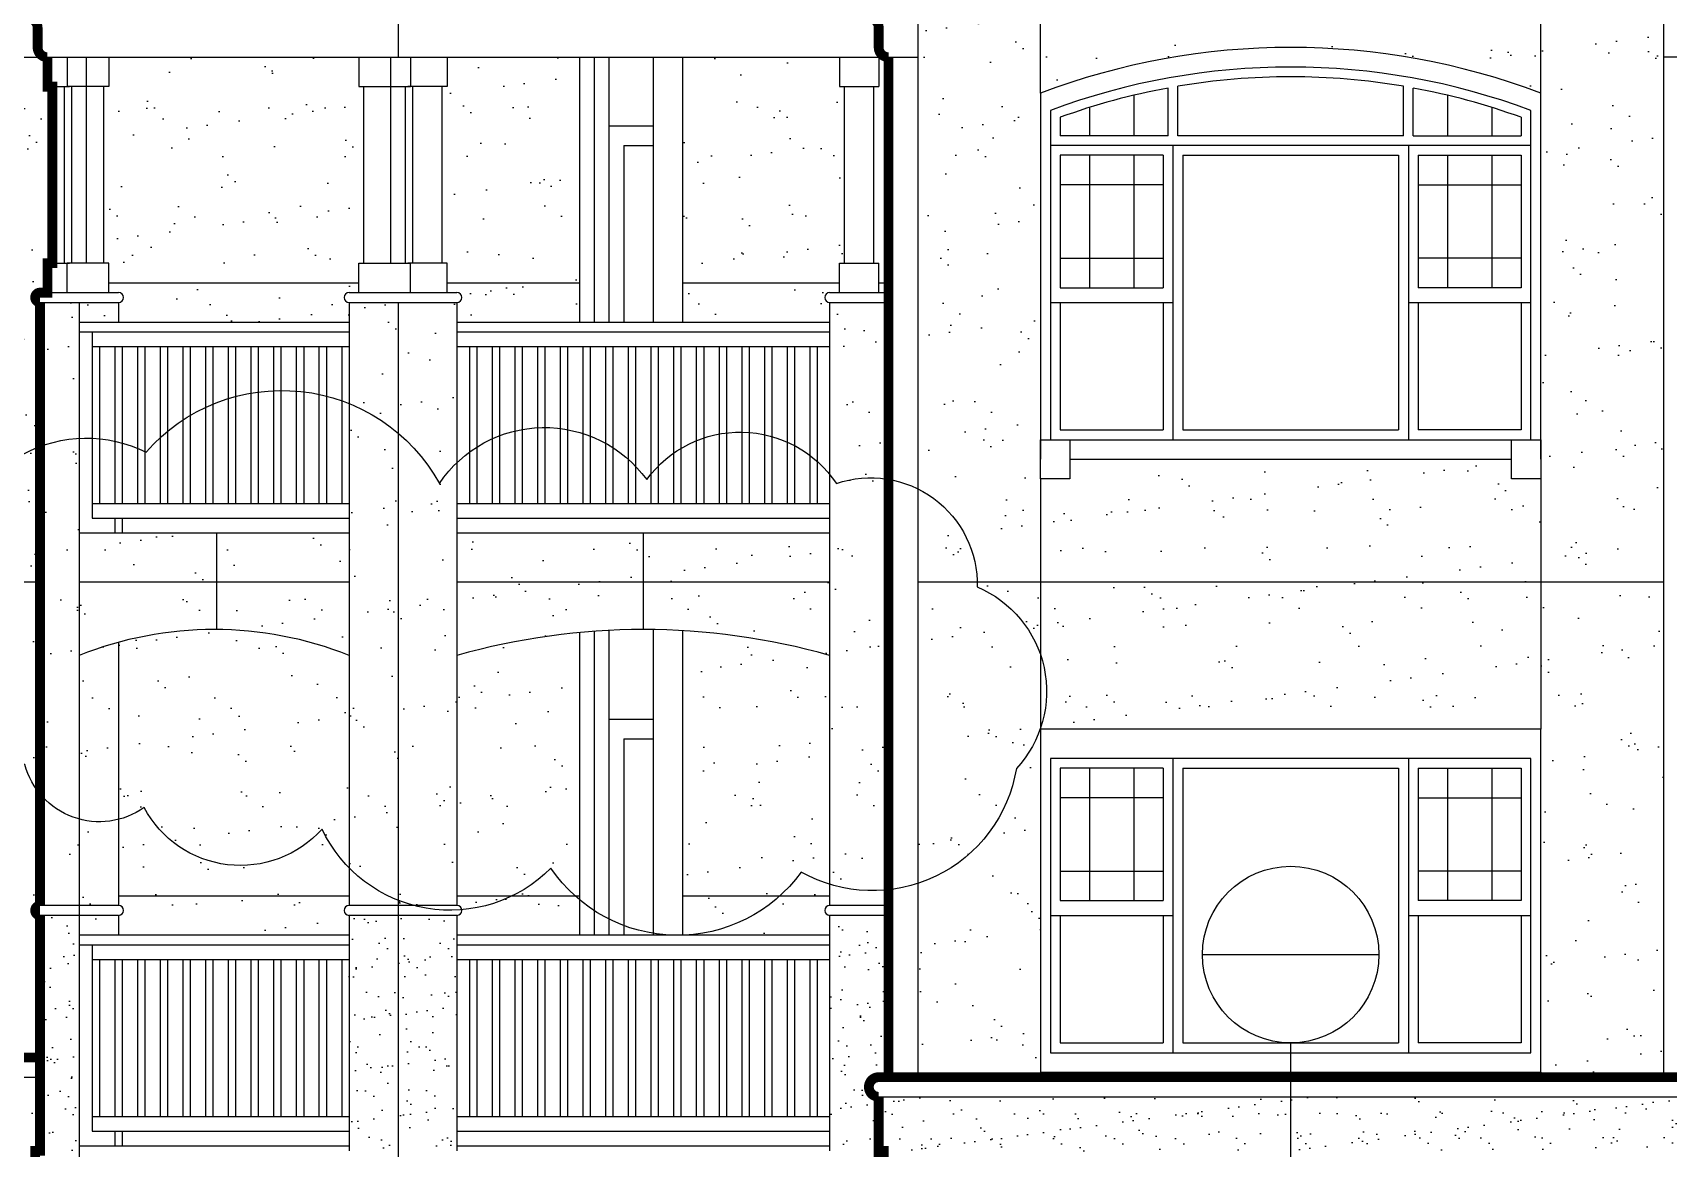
# Model space of a CAD drawing. Header units: inches. Extents: x 495 to 2623, y 393 to 2134.
# Drawn here: x 729.8 to 1063.3, y 1673.5 to 1901 of the extents above; entities that cross this region are included whole.
import ezdxf
from ezdxf.enums import TextEntityAlignment as Align

# ---------------------------------------------------------------- set-up
doc = ezdxf.new("R2010")
doc.units = ezdxf.units.IN
doc.header["$LTSCALE"] = 0.5
doc.header["$MEASUREMENT"] = 0
for name, color, linetype in [('A-ANNO-NOTE', 7, 'Continuous'), ('A-DOOR', 3, 'Continuous'), ('A-ELEV', 2, 'Continuous'), ('A-ELEV-OTLN', 5, 'Continuous'), ('A-ELEV-PATT', 8, 'Continuous'), ('A-GLAZ-FULL', 3, 'Continuous'), ('A-SECT-IDEN', 7, 'Continuous')]:
    doc.layers.add(name, color=color, linetype=linetype)
doc.styles.add('NOTE', font='romans.shx', dxfattribs={"width": 0.9})

# ---------------------------------------------------------------- blocks, each defined once
blk = doc.blocks.new('SECT-IDEN')
at = {"color": 0, "linetype": 'ByBlock', "lineweight": -2}
blk.add_line((-18, 0), (18, 0), dxfattribs=at)
blk.add_circle((0, 0), 18, dxfattribs=at)
at = {"color": 0, "linetype": 'ByBlock', "lineweight": -2, "style": 'NOTE', "width": 0.9}
for tag, p in [('SECT-IDEN', (0, 9.67)), ('SECT-SHEET', (0, -8.67))]:
    blk.add_attdef(tag, text='', height=9, dxfattribs=at).set_placement(p, align=Align.MIDDLE_CENTER)

msp = doc.modelspace()

# ---------------------------------------------------------------- hatches: boundary and pattern name
at = {"layer": 'A-ELEV-PATT'}
h = msp.add_hatch(dxfattribs=at)
h.set_pattern_fill('AR-SAND', color=256, scale=8, style=0)
h.paths.add_polyline_path([(910.30977, 1807.93172), (910.30977, 1788.96956), (922.39973, 1788.96956, 0.278529286)])
h.paths.add_polyline_path([(935.30977, 1817.96956), (935.30977, 1888.63581), (935.30977, 1941.96956), (910.30977, 1923.21956), (910.30977, 1807.93172, -0.278529286), (922.39973, 1788.96956), (935.30977, 1788.96956), (935.30977, 1809.96956)])
h = msp.add_hatch(dxfattribs=at)
h.set_pattern_fill('AR-SAND', color=256, scale=8, style=0)
h.paths.add_polyline_path([(1037.30977, 1941.96956), (1006.30977, 1941.96956, -1), (966.30977, 1941.96956), (935.30977, 1941.96956), (935.30977, 1888.63581, -0.183014625), (1037.30977, 1888.63581)])
h = msp.add_hatch(dxfattribs=at)
h.set_pattern_fill('AR-SAND', color=256, scale=8, style=0)
h.paths.add_polyline_path([(1062.30977, 1923.21956), (1037.30977, 1941.96956), (1037.30977, 1888.63581), (1037.30977, 1813.96956), (1037.30977, 1809.96956), (1037.30977, 1788.96956), (1062.30977, 1788.96956)])
h = msp.add_hatch(dxfattribs=at)
h.set_pattern_fill('AR-SAND', color=256, scale=8, style=0)
h.paths.add_polyline_path([(734.30977, 1889.96956), (733.30977, 1889.96956), (733.30977, 1895.96956), (703.30977, 1895.96956), (703.30977, 1788.96956), (710.76418, 1788.96956, -0.056330669), (713.84006, 1794.31172, -0.281794617), (731.30977, 1816.58907), (731.30977, 1845.96956, -1), (731.30977, 1847.96956), (733.30977, 1847.96956), (733.30977, 1853.96956), (734.30977, 1853.96956)])
h.paths.add_polyline_path([(731.30977, 1816.58907, 0.281794617), (713.84006, 1794.31172, 0.056330669), (710.76418, 1788.96956), (731.30977, 1788.96956)], flags=17)
h.paths.add_polyline_path([(731.30977, 1788.96956), (710.76418, 1788.96956, 0.451010984), (728.19602, 1751.70206, 0.107994586), (731.30977, 1745.7259)], flags=17)
h.paths.add_polyline_path([(731.30977, 1722.96956), (731.30977, 1745.7259, -0.107994586), (728.19602, 1751.70206, -0.451010984), (710.76418, 1788.96956), (703.30977, 1788.96956), (703.30977, 1691.96956), (731.30977, 1691.96956), (731.30977, 1720.96956, -1)])
h = msp.add_hatch(dxfattribs=at)
h.set_pattern_fill('AR-SAND', color=256, scale=8, style=0)
h.paths.add_polyline_path([(794.30977, 1845.96956, -1), (794.30977, 1847.96956), (796.30977, 1847.96956), (796.30977, 1849.96956), (745.30977, 1849.96956), (745.30977, 1847.96956), (747.30977, 1847.96956, -1), (747.30977, 1845.96956), (747.30977, 1841.96956), (794.30977, 1841.96956)])
h.paths.add_polyline_path([(797.30977, 1889.96956), (796.30977, 1889.96956), (796.30977, 1895.96956), (745.30977, 1895.96956), (745.30977, 1889.96956), (744.30977, 1889.96956), (744.30977, 1853.96956), (745.30977, 1853.96956), (745.30977, 1849.96956), (796.30977, 1849.96956), (796.30977, 1853.96956), (797.30977, 1853.96956)])
h = msp.add_hatch(dxfattribs=at)
h.set_pattern_fill('AR-SAND', color=256, scale=8, style=0)
h.paths.add_polyline_path([(841.30977, 1849.96956), (814.30977, 1849.96956), (814.30977, 1847.96956), (816.30977, 1847.96956, -1), (816.30977, 1845.96956), (816.30977, 1841.96956), (841.30977, 1841.96956)])
h.paths.add_polyline_path([(841.30977, 1895.96956), (814.30977, 1895.96956), (814.30977, 1889.96956), (813.30977, 1889.96956), (813.30977, 1853.96956), (814.30977, 1853.96956), (814.30977, 1849.96956), (841.30977, 1849.96956)])
h = msp.add_hatch(dxfattribs=at)
h.set_pattern_fill('AR-SAND', color=256, scale=8, style=0)
h.paths.add_polyline_path([(892.30977, 1845.96956, -1), (892.30977, 1847.96956), (894.30977, 1847.96956), (894.30977, 1849.96956), (862.30977, 1849.96956), (862.30977, 1841.96956), (892.30977, 1841.96956)])
h.paths.add_polyline_path([(895.30977, 1889.96956), (894.30977, 1889.96956), (894.30977, 1895.96956), (862.30977, 1895.96956), (862.30977, 1849.96956), (894.30977, 1849.96956), (894.30977, 1853.96956), (895.30977, 1853.96956)])
h = msp.add_hatch(dxfattribs=at)
h.set_pattern_fill('AR-SAND', color=256, scale=8, style=0)
h.paths.add_polyline_path([(739.30977, 1818.25363, 0.075785043), (731.30977, 1816.58907), (731.30977, 1745.7259, 0.154061528), (739.30977, 1740.60276)])
h.paths.add_polyline_path([(739.30977, 1845.96956), (731.30977, 1845.96956), (731.30977, 1816.58907, -0.075785043), (739.30977, 1818.25363)])
h.paths.add_polyline_path([(747.30977, 1776.649, 0.028481622), (739.30977, 1773.96956), (739.30977, 1740.60276, 0.128837854), (747.30977, 1740.54189)])
h.paths.add_polyline_path([(739.30977, 1740.60276, -0.154061528), (731.30977, 1745.7259), (731.30977, 1722.96956), (739.30977, 1722.96956)])
h.paths.add_polyline_path([(747.30977, 1740.54189, -0.128837854), (739.30977, 1740.60276), (739.30977, 1722.96956), (747.30977, 1722.96956)])
h.paths.add_polyline_path([(747.30977, 1845.96956), (739.30977, 1845.96956), (739.30977, 1841.96956), (747.30977, 1841.96956)])
h = msp.add_hatch(dxfattribs=at)
h.set_pattern_fill('AR-SAND', color=256, scale=8, style=0)
h.paths.add_polyline_path([(804.30977, 1845.96956), (794.30977, 1845.96956), (794.30977, 1825.35107, -0.080005142), (804.30977, 1819.32426)])
h.paths.add_polyline_path([(804.30977, 1819.32426, 0.080005142), (794.30977, 1825.35107), (794.30977, 1730.67457, 0.104969886), (804.30977, 1724.04418)])
h.paths.add_polyline_path([(816.30977, 1845.96956), (804.30977, 1845.96956), (804.30977, 1819.32426, -0.091249651), (812.73673, 1809.04591, -0.053904635), (816.30977, 1813.2903)])
h.paths.add_polyline_path([(816.30977, 1813.2903, 0.053904635), (812.73673, 1809.04591, 0.091249651), (804.30977, 1819.32426), (804.30977, 1724.04418, 0.029901174), (807.59064, 1722.96956), (816.30977, 1722.96956)])
h.paths.add_polyline_path([(804.30977, 1724.04418), (804.30977, 1722.96956), (807.59064, 1722.96956, -0.029901174)], flags=17)
h.paths.add_polyline_path([(804.30977, 1724.04418, -0.104969886), (794.30977, 1730.67457), (794.30977, 1722.96956), (804.30977, 1722.96956)])
h = msp.add_hatch(dxfattribs=at)
h.set_pattern_fill('AR-SAND', color=256, scale=8, style=0)
h.paths.add_polyline_path([(904.30977, 1845.96956), (892.30977, 1845.96956), (892.30977, 1810.90061, -0.024479246), (893.68845, 1809.04591, -0.124350731), (904.30977, 1809.88261)])
h.paths.add_polyline_path([(904.30977, 1809.88261, 0.124350731), (893.68845, 1809.04591, 0.024479246), (892.30977, 1810.90061), (892.30977, 1727.31307, 0.10248336), (904.30977, 1726.17617)])
h.paths.add_polyline_path([(904.30977, 1726.17617, -0.10248336), (892.30977, 1727.31307), (892.30977, 1722.96956), (904.30977, 1722.96956)])
h = msp.add_hatch(dxfattribs=at)
h.set_pattern_fill('AR-SAND', color=256, scale=8, style=0)
h.paths.add_polyline_path([(1037.30977, 1809.96956), (1031.30977, 1809.96956), (1031.30977, 1813.96956), (941.30977, 1813.96956), (941.30977, 1809.96956), (935.30977, 1809.96956), (935.30977, 1788.96956), (1037.30977, 1788.96956)])
h = msp.add_hatch(dxfattribs=at)
h.set_pattern_fill('AR-SAND', color=256, scale=8, style=0)
h.paths.add_polyline_path([(767.30977, 1798.96956), (739.30977, 1798.96956), (739.30977, 1788.96956), (767.30977, 1788.96956)])
h.paths.add_polyline_path([(767.30977, 1788.96956), (739.30977, 1788.96956), (739.30977, 1773.96956, -0.097023171), (767.30977, 1779.2586)])
h.paths.add_polyline_path([(794.30977, 1798.96956), (767.30977, 1798.96956), (767.30977, 1788.96956), (794.30977, 1788.96956)])
h.paths.add_polyline_path([(794.30977, 1788.96956), (767.30977, 1788.96956), (767.30977, 1779.2586, -0.093619345), (794.30977, 1773.96956)])
h = msp.add_hatch(dxfattribs=at)
h.set_pattern_fill('AR-SAND', color=256, scale=8, style=0)
h.paths.add_polyline_path([(854.30977, 1798.96956), (816.30977, 1798.96956), (816.30977, 1788.96956), (854.30977, 1788.96956)])
h.paths.add_polyline_path([(854.30977, 1788.96956), (816.30977, 1788.96956), (816.30977, 1773.96956, -0.069258805), (854.30977, 1779.2586)])
h.paths.add_polyline_path([(892.30977, 1798.96956), (854.30977, 1798.96956), (854.30977, 1788.96956), (892.30977, 1788.96956)])
h.paths.add_polyline_path([(892.30977, 1788.96956), (854.30977, 1788.96956), (854.30977, 1779.2586, -0.069258805), (892.30977, 1773.96956)])
h = msp.add_hatch(dxfattribs=at)
h.set_pattern_fill('AR-SAND', color=256, scale=8, style=0)
h.paths.add_polyline_path([(935.30977, 1758.96956), (935.30977, 1788.96956), (910.30977, 1788.96956), (910.30977, 1687.96956), (935.30977, 1687.96956), (935.30977, 1688.96956)])
h.paths.add_polyline_path([(1037.30977, 1788.96956), (935.30977, 1788.96956), (935.30977, 1758.96956), (1037.30977, 1758.96956)])
h.paths.add_polyline_path([(1062.30977, 1788.96956), (1037.30977, 1788.96956), (1037.30977, 1758.96956), (1037.30977, 1688.96956), (1037.30977, 1687.96956), (1062.30977, 1687.96956)])
h.paths.add_polyline_path([(1037.30977, 1688.96956), (986.30977, 1688.96956), (986.30977, 1687.96956), (1037.30977, 1687.96956)])
h.paths.add_polyline_path([(986.30977, 1688.96956), (935.30977, 1688.96956), (935.30977, 1687.96956), (986.30977, 1687.96956)])
h = msp.add_hatch(dxfattribs=at)
h.set_pattern_fill('AR-SAND', color=256, scale=8, style=0)
h.paths.add_polyline_path([(794.30977, 1773.96956, 0.163015165), (747.30977, 1776.649), (747.30977, 1740.54189, 0.091651505), (752.52141, 1742.94119, 0.52056705), (788.81011, 1738.56075, 0.083780914), (794.30977, 1730.67457)])
h.paths.add_polyline_path([(752.52141, 1742.94119, -0.091651505), (747.30977, 1740.54189), (747.30977, 1724.96956), (794.30977, 1724.96956), (794.30977, 1730.67457, -0.083780914), (788.81011, 1738.56075, -0.52056705)])
h.paths.add_polyline_path([(794.30977, 1720.96956, -1), (794.30977, 1722.96956), (794.30977, 1724.96956), (747.30977, 1724.96956), (747.30977, 1722.96956, -1), (747.30977, 1720.96956), (747.30977, 1716.96956), (794.30977, 1716.96956)])
h = msp.add_hatch(dxfattribs=at)
h.set_pattern_fill('AR-SAND', color=256, scale=8, style=0)
h.paths.add_polyline_path([(841.30977, 1778.65002, 0.045790692), (816.30977, 1773.96956), (816.30977, 1724.96956), (827.63899, 1724.96956, 0.084010596), (835.46702, 1730.59633, 0.060008568), (840.35387, 1724.96956), (841.30977, 1724.96956)])
h.paths.add_polyline_path([(835.46702, 1730.59633, -0.084010596), (827.63899, 1724.96956), (840.35387, 1724.96956, -0.060008568)], flags=17)
h.paths.add_polyline_path([(841.30977, 1724.13881, -0.010161873), (840.35387, 1724.96956), (827.63899, 1724.96956, -0.0936292), (817.29838, 1722.12007, -0.459190071), (816.30977, 1720.96956), (816.30977, 1716.96956), (841.30977, 1716.96956)])
h.paths.add_polyline_path([(827.63899, 1724.96956), (816.30977, 1724.96956), (816.30977, 1722.96956, -0.370623361), (817.29838, 1722.12007, 0.0936292)], flags=17)
h.paths.add_polyline_path([(841.30977, 1724.96956), (840.35387, 1724.96956, 0.010161873), (841.30977, 1724.13881)], flags=17)
h = msp.add_hatch(dxfattribs=at)
h.set_pattern_fill('AR-SAND', color=256, scale=8, style=0)
h.paths.add_polyline_path([(892.30977, 1773.96956, 0.054822634), (862.30977, 1779.02844), (862.30977, 1724.96956), (882.18129, 1724.96956, 0.052182971), (886.51046, 1729.79989, 0.05324195), (892.30977, 1727.31307)])
h.paths.add_polyline_path([(882.18129, 1724.96956), (862.30977, 1724.96956), (862.30977, 1716.96956), (863.2165, 1716.96956, 0.169907257)])
h.paths.add_polyline_path([(892.30977, 1720.96956, -1), (892.30977, 1722.96956), (892.30977, 1724.96956), (882.18129, 1724.96956, -0.169907257), (863.2165, 1716.96956), (892.30977, 1716.96956)])
h.paths.add_polyline_path([(892.30977, 1727.31307, -0.05324195), (886.51046, 1729.79989, -0.052182971), (882.18129, 1724.96956), (892.30977, 1724.96956)], flags=17)
h = msp.add_hatch(dxfattribs=at)
h.set_pattern_fill('AR-SAND', color=256, scale=4, style=0)
h.paths.add_polyline_path([(739.30977, 1720.96956), (731.30977, 1720.96956), (731.30977, 1672.96956), (739.30977, 1672.96956)])
h.paths.add_polyline_path([(747.30977, 1720.96956), (739.30977, 1720.96956), (739.30977, 1716.96956), (747.30977, 1716.96956)])
h.paths.add_polyline_path([(739.30977, 1670.96956), (729.30977, 1670.96956), (729.30977, 1615.96956), (739.30977, 1615.96956)])
h.paths.add_polyline_path([(739.30977, 1613.96956), (729.30977, 1613.96956), (729.30977, 1591.96956), (739.30977, 1591.96956)])
h.paths.add_polyline_path([(739.30977, 1589.96956), (729.30977, 1589.96956), (729.30977, 1569.96956), (739.30977, 1569.96956)])
h.paths.add_polyline_path([(739.30977, 1567.96956), (729.30977, 1567.96956), (729.30977, 1547.96956), (739.30977, 1547.96956)])
h.paths.add_polyline_path([(748.30977, 1567.96956), (739.30977, 1567.96956), (739.30977, 1547.96956), (748.30977, 1547.96956)])
h.paths.add_polyline_path([(748.30977, 1589.96956), (739.30977, 1589.96956), (739.30977, 1569.96956), (748.30977, 1569.96956)])
h.paths.add_polyline_path([(748.30977, 1613.96956), (739.30977, 1613.96956), (739.30977, 1591.96956), (748.30977, 1591.96956)])
h.paths.add_polyline_path([(748.30977, 1636.96956), (739.30977, 1636.96956), (739.30977, 1615.96956), (748.30977, 1615.96956)])
h = msp.add_hatch(dxfattribs=at)
h.set_pattern_fill('AR-SAND', color=256, scale=4, style=0)
h.paths.add_polyline_path([(818.30977, 1670.96956), (804.30977, 1670.96956), (804.30977, 1615.96956), (818.30977, 1615.96956)])
h.paths.add_polyline_path([(818.30977, 1613.96956), (804.30977, 1613.96956), (804.30977, 1591.96956), (818.30977, 1591.96956)])
h.paths.add_polyline_path([(818.30977, 1589.96956), (804.30977, 1589.96956), (804.30977, 1569.96956), (818.30977, 1569.96956)])
h.paths.add_polyline_path([(818.30977, 1567.96956), (804.30977, 1567.96956), (804.30977, 1547.96956), (818.30977, 1547.96956)])
h.paths.add_polyline_path([(804.30977, 1567.96956), (792.30977, 1567.96956), (792.30977, 1547.96956), (804.30977, 1547.96956)])
h.paths.add_polyline_path([(804.30977, 1589.96956), (792.30977, 1589.96956), (792.30977, 1569.96956), (804.30977, 1569.96956)])
h.paths.add_polyline_path([(804.30977, 1613.96956), (792.30977, 1613.96956), (792.30977, 1591.96956), (804.30977, 1591.96956)])
h.paths.add_polyline_path([(804.30977, 1670.96956), (792.30977, 1670.96956), (792.30977, 1615.96956), (804.30977, 1615.96956)])
h.paths.add_polyline_path([(804.30977, 1720.96956), (794.30977, 1720.96956), (794.30977, 1672.96956), (804.30977, 1672.96956)])
h.paths.add_polyline_path([(816.30977, 1720.96956), (804.30977, 1720.96956), (804.30977, 1672.96956), (816.30977, 1672.96956)])
h = msp.add_hatch(dxfattribs=at)
h.set_pattern_fill('AR-SAND', color=256, scale=4, style=0)
h.paths.add_polyline_path([(904.30977, 1720.96956), (892.30977, 1720.96956), (892.30977, 1672.96956), (902.30977, 1672.96956), (902.30977, 1683.96956, -1), (902.30977, 1687.96956), (904.30977, 1687.96956)])
h.paths.add_polyline_path([(902.30977, 1670.96956), (892.30977, 1670.96956), (892.30977, 1615.96956), (902.30977, 1615.96956), (902.30977, 1636.96956), (903.30977, 1636.96956), (903.30977, 1638.96956), (902.30977, 1638.96956)])
h.paths.add_polyline_path([(902.30977, 1613.96956), (892.30977, 1613.96956), (892.30977, 1591.96956), (902.30977, 1591.96956)])
h.paths.add_polyline_path([(902.30977, 1589.96956), (892.30977, 1589.96956), (892.30977, 1569.96956), (902.30977, 1569.96956)])
h.paths.add_polyline_path([(902.30977, 1567.96956), (890.30977, 1567.96956), (890.30977, 1547.96956), (902.30977, 1547.96956)])
h = msp.add_hatch(dxfattribs=at)
h.set_pattern_fill('AR-SAND', color=256, scale=4, style=0)
h.paths.add_polyline_path([(731.30977, 1687.96956), (673.66496, 1687.96956), (673.66496, 1672.96956), (731.30977, 1672.96956)])
h.paths.add_polyline_path([(729.30977, 1670.96956), (647.30977, 1670.96956), (647.30977, 1638.96956), (729.30977, 1638.96956)])
h.paths.add_polyline_path([(729.30977, 1636.96956), (647.30977, 1636.96956), (647.30977, 1615.96956), (729.30977, 1615.96956)])
h.paths.add_polyline_path([(729.30977, 1613.96956), (647.30977, 1613.96956), (647.30977, 1591.96956), (729.30977, 1591.96956)])
h.paths.add_polyline_path([(729.30977, 1589.96956), (647.30977, 1589.96956), (647.30977, 1569.96956), (729.30977, 1569.96956)])
h.paths.add_polyline_path([(729.30977, 1567.96956), (647.30977, 1567.96956), (647.30977, 1547.96956), (729.30977, 1547.96956)])
h.paths.add_polyline_path([(673.66496, 1687.96956), (647.30977, 1687.96956), (647.30977, 1672.96956), (673.66496, 1672.96956)])
h = msp.add_hatch(dxfattribs=at)
h.set_pattern_fill('AR-SAND', color=256, scale=8, style=0)
h.paths.add_polyline_path([(1037.30977, 1688.96956), (986.30977, 1688.96956), (986.30977, 1687.96956), (1037.30977, 1687.96956)])
h.paths.add_polyline_path([(986.30977, 1688.96956), (935.30977, 1688.96956), (935.30977, 1687.96956), (986.30977, 1687.96956)])
h = msp.add_hatch(dxfattribs=at)
h.set_pattern_fill('AR-SAND', color=256, scale=4, style=0)
h.paths.add_polyline_path([(1066.30977, 1683.96956), (986.30977, 1683.96956), (986.30977, 1672.96956), (1066.30977, 1672.96956)])
h.paths.add_polyline_path([(986.30977, 1683.96956), (902.30977, 1683.96956), (902.30977, 1672.96956), (986.30977, 1672.96956)])
h.paths.add_polyline_path([(1066.30977, 1670.96956), (902.30977, 1670.96956), (902.30977, 1638.96956), (935.30977, 1638.96956), (935.30977, 1640.96956), (935.30977, 1648.96956), (983.30977, 1648.96956), (983.30977, 1653.96956), (989.30977, 1653.96956), (989.30977, 1648.96956), (1037.30977, 1648.96956), (1037.30977, 1640.96956), (1037.30977, 1638.96956), (1066.30977, 1638.96956)])
h.paths.add_polyline_path([(1066.30977, 1636.96956), (1037.30977, 1636.96956), (1037.30977, 1615.96956), (1066.30977, 1615.96956)])
h.paths.add_polyline_path([(1066.30977, 1613.96956), (1037.30977, 1613.96956), (1037.30977, 1591.96956), (1066.30977, 1591.96956)])
h.paths.add_polyline_path([(1066.30977, 1589.96956), (1037.30977, 1589.96956), (1037.30977, 1569.96956), (1066.30977, 1569.96956)])
h.paths.add_polyline_path([(1066.30977, 1567.96956), (1037.30977, 1567.96956), (1037.30977, 1564.96956), (1037.30977, 1561.96956), (935.30977, 1561.96956), (935.30977, 1564.96956), (935.30977, 1567.96956), (902.30977, 1567.96956), (902.30977, 1547.96956), (1066.30977, 1547.96956)])
h.paths.add_polyline_path([(935.30977, 1589.96956), (902.30977, 1589.96956), (902.30977, 1569.96956), (935.30977, 1569.96956)])
h.paths.add_polyline_path([(935.30977, 1613.96956), (902.30977, 1613.96956), (902.30977, 1591.96956), (935.30977, 1591.96956)])
h.paths.add_polyline_path([(935.30977, 1636.96956), (902.30977, 1636.96956), (902.30977, 1615.96956), (935.30977, 1615.96956)])

# ---------------------------------------------------------------- linework, layer by layer
at = {"layer": 'A-ANNO-NOTE'}
msp.add_lwpolyline([(713.84006, 1794.31172, -0.52056705), (752.92019, 1815.41745, -0.52056705), (812.73673, 1809.04591, -0.52056705), (855.00708, 1809.84235, -0.52056705), (893.68845, 1809.04591, -0.52056705), (922.40039, 1787.94019, -0.52056705), (930.37593, 1750.90561, -0.52056705), (886.51046, 1729.79989, -0.52056705), (835.46702, 1730.59633, -0.52056705), (788.81011, 1738.56075, -0.52056705), (752.52141, 1742.94119, -0.52056705), (728.19602, 1751.70206, -0.52056705)], format="xyb", close=True, dxfattribs=at)
at = {"layer": 'A-DOOR'}
for p, q in [((844.30977, 1895.96956), (844.30977, 1841.96956)), ((847.30977, 1895.96956), (847.30977, 1841.96956)), ((847.30977, 1881.96956), (856.30977, 1881.96956)), ((850.30977, 1877.96956), (850.30977, 1841.96956)), ((850.30977, 1877.96956), (856.30977, 1877.96956)), ((844.30977, 1778.89882), (844.30977, 1716.96956)), ((847.30977, 1779.08242), (847.30977, 1716.96956)), ((847.30977, 1760.96956), (856.30977, 1760.96956)), ((850.30977, 1756.96956), (856.30977, 1756.96956)), ((850.30977, 1756.96956), (850.30977, 1716.96956))]:
    msp.add_line(p, q, dxfattribs=at)
at = {"layer": 'A-ELEV'}
for p, q in [((935.30977, 1888.63581), (935.30977, 1941.96956)), ((1037.30977, 1888.63581), (1037.30977, 1941.96956)), ((910.30977, 1926.96956), (910.30977, 1687.96956)), ((1062.30977, 1926.96956), (1062.30977, 1687.96956)), ((804.30977, 1903.96956), (804.30977, 1895.96956)), ((697.30977, 1895.96956), (910.30977, 1895.96956)), ((736.80977, 1895.96956), (736.80977, 1889.96956)), ((740.80977, 1853.96956), (740.80977, 1895.96956)), ((745.30977, 1895.96956), (745.30977, 1889.96956)), ((796.30977, 1895.96956), (796.30977, 1889.96956)), ((802.80977, 1853.96956), (802.80977, 1895.96956)), ((806.80977, 1895.96956), (806.80977, 1889.96956)), ((814.30977, 1895.96956), (814.30977, 1889.96956)), ((841.30977, 1895.96956), (841.30977, 1841.96956)), ((856.30977, 1895.96956), (856.30977, 1841.96956)), ((862.30977, 1895.96956), (862.30977, 1841.96956)), ((894.30977, 1895.96956), (894.30977, 1889.96956)), ((902.30977, 1895.96956), (902.30977, 1889.96956)), ((904.30977, 1895.96956), (910.30977, 1895.96956)), ((1068.30977, 1895.96956), (1062.30977, 1895.96956)), ((733.30977, 1889.96956), (737.30977, 1889.96956)), ((736.30977, 1853.96956), (736.30977, 1889.96956)), ((745.30977, 1889.96956), (736.80977, 1889.96956)), ((737.80977, 1853.96956), (737.80977, 1889.96956)), ((744.30977, 1853.96956), (744.30977, 1889.96956)), ((796.30977, 1889.96956), (806.80977, 1889.96956)), ((797.30977, 1853.96956), (797.30977, 1889.96956)), ((805.80977, 1853.96956), (805.80977, 1889.96956)), ((814.30977, 1889.96956), (806.30977, 1889.96956)), ((807.30977, 1853.96956), (807.30977, 1889.96956)), ((813.30977, 1853.96956), (813.30977, 1889.96956)), ((894.30977, 1889.96956), (902.30977, 1889.96956)), ((895.30977, 1853.96956), (895.30977, 1889.96956)), ((901.30977, 1853.96956), (901.30977, 1889.96956)), ((733.30977, 1853.96956), (737.30977, 1853.96956)), ((736.80977, 1847.96956), (736.80977, 1853.96956)), ((745.30977, 1853.96956), (736.80977, 1853.96956)), ((745.30977, 1847.96956), (745.30977, 1853.96956)), ((796.30977, 1853.96956), (806.80977, 1853.96956)), ((796.30977, 1847.96956), (796.30977, 1853.96956)), ((814.30977, 1853.96956), (806.30977, 1853.96956)), ((806.80977, 1847.96956), (806.80977, 1853.96956)), ((814.30977, 1847.96956), (814.30977, 1853.96956)), ((894.30977, 1853.96956), (902.30977, 1853.96956)), ((894.30977, 1847.96956), (894.30977, 1853.96956)), ((902.30977, 1847.96956), (902.30977, 1853.96956)), ((732.80977, 1847.96956), (747.30977, 1847.96956)), ((745.30977, 1849.96956), (796.30977, 1849.96956)), ((794.30977, 1847.96956), (816.30977, 1847.96956)), ((814.30977, 1849.96956), (841.30977, 1849.96956)), ((862.30977, 1849.96956), (894.30977, 1849.96956)), ((892.30977, 1847.96956), (904.30977, 1847.96956)), ((902.30977, 1849.96956), (904.30977, 1849.96956)), ((731.30977, 1845.96956), (747.30977, 1845.96956)), ((739.30977, 1845.96956), (739.30977, 1547.96956)), ((747.30977, 1845.96956), (747.30977, 1841.96956)), ((794.30977, 1845.96956), (816.30977, 1845.96956)), ((794.30977, 1845.96956), (794.30977, 1722.96956)), ((804.30977, 1845.96956), (804.30977, 1547.96956)), ((816.30977, 1845.96956), (816.30977, 1800.96956)), ((816.30977, 1845.96956), (816.30977, 1722.96956)), ((892.30977, 1845.96956), (904.30977, 1845.96956)), ((892.30977, 1845.96956), (892.30977, 1722.96956)), ((739.30977, 1841.96956), (794.30977, 1841.96956)), ((816.30977, 1841.96956), (892.30977, 1841.96956)), ((739.30977, 1839.96956), (794.30977, 1839.96956)), ((741.93477, 1839.96956), (741.93477, 1801.96956)), ((816.30977, 1839.96956), (892.30977, 1839.96956)), ((741.93477, 1836.96956), (794.30977, 1836.96956)), ((743.43477, 1836.96956), (743.43477, 1804.96956)), ((746.55977, 1836.96956), (746.55977, 1804.96956)), ((748.05977, 1836.96956), (748.05977, 1804.96956)), ((751.18477, 1836.96956), (751.18477, 1804.96956)), ((752.68477, 1836.96956), (752.68477, 1804.96956)), ((755.80977, 1836.96956), (755.80977, 1804.96956)), ((757.30977, 1836.96956), (757.30977, 1804.96956)), ((760.43477, 1836.96956), (760.43477, 1804.96956)), ((761.93477, 1836.96956), (761.93477, 1804.96956)), ((765.05977, 1836.96956), (765.05977, 1804.96956)), ((766.55977, 1836.96956), (766.55977, 1804.96956)), ((769.68477, 1836.96956), (769.68477, 1804.96956)), ((771.18477, 1836.96956), (771.18477, 1804.96956)), ((774.30977, 1836.96956), (774.30977, 1804.96956)), ((775.80977, 1836.96956), (775.80977, 1804.96956)), ((778.93477, 1836.96956), (778.93477, 1804.96956)), ((780.43477, 1836.96956), (780.43477, 1804.96956)), ((783.55977, 1836.96956), (783.55977, 1804.96956)), ((785.05977, 1836.96956), (785.05977, 1804.96956)), ((788.18477, 1836.96956), (788.18477, 1804.96956)), ((789.68477, 1836.96956), (789.68477, 1804.96956)), ((792.80977, 1836.96956), (792.80977, 1804.96956)), ((816.30977, 1836.96956), (892.30977, 1836.96956)), ((818.87227, 1836.96956), (818.87227, 1804.96956)), ((820.37227, 1836.96956), (820.37227, 1804.96956)), ((823.49727, 1836.96956), (823.49727, 1804.96956)), ((824.99727, 1836.96956), (824.99727, 1804.96956)), ((828.12227, 1836.96956), (828.12227, 1804.96956)), ((829.62227, 1836.96956), (829.62227, 1804.96956)), ((832.74727, 1836.96956), (832.74727, 1804.96956)), ((834.24727, 1836.96956), (834.24727, 1804.96956)), ((837.37227, 1836.96956), (837.37227, 1804.96956)), ((838.87227, 1836.96956), (838.87227, 1804.96956)), ((841.99727, 1836.96956), (841.99727, 1804.96956)), ((843.49727, 1836.96956), (843.49727, 1804.96956)), ((846.62227, 1836.96956), (846.62227, 1804.96956)), ((848.12227, 1836.96956), (848.12227, 1804.96956)), ((851.24727, 1836.96956), (851.24727, 1804.96956)), ((852.74727, 1836.96956), (852.74727, 1804.96956)), ((855.87227, 1836.96956), (855.87227, 1804.96956)), ((857.37227, 1836.96956), (857.37227, 1804.96956)), ((860.49727, 1836.96956), (860.49727, 1804.96956)), ((861.99727, 1836.96956), (861.99727, 1804.96956)), ((865.12227, 1836.96956), (865.12227, 1804.96956)), ((866.62227, 1836.96956), (866.62227, 1804.96956)), ((869.74727, 1836.96956), (869.74727, 1804.96956)), ((871.24727, 1836.96956), (871.24727, 1804.96956)), ((874.37227, 1836.96956), (874.37227, 1804.96956)), ((875.87227, 1836.96956), (875.87227, 1804.96956)), ((878.99727, 1836.96956), (878.99727, 1804.96956)), ((880.49727, 1836.96956), (880.49727, 1804.96956)), ((883.62227, 1836.96956), (883.62227, 1804.96956)), ((885.12227, 1836.96956), (885.12227, 1804.96956)), ((888.24727, 1836.96956), (888.24727, 1804.96956)), ((889.74727, 1836.96956), (889.74727, 1804.96956)), ((935.30977, 1809.96956), (935.30977, 1758.96956)), ((1037.30977, 1809.96956), (1037.30977, 1758.96956)), ((741.93477, 1804.96956), (794.30977, 1804.96956)), ((816.30977, 1804.96956), (892.30977, 1804.96956)), ((741.93477, 1801.96956), (794.30977, 1801.96956)), ((746.55977, 1801.96956), (746.55977, 1798.96956)), ((748.05977, 1801.96956), (748.05977, 1798.96956)), ((816.30977, 1801.96956), (892.30977, 1801.96956)), ((739.30977, 1798.96956), (794.30977, 1798.96956)), ((767.30977, 1798.96956), (767.30977, 1779.2586)), ((816.30977, 1798.96956), (892.30977, 1798.96956)), ((854.30977, 1798.96956), (854.30977, 1779.2586)), ((703.30977, 1788.96956), (731.30977, 1788.96956)), ((739.30977, 1788.96956), (794.30977, 1788.96956)), ((816.30977, 1788.96956), (892.30977, 1788.96956)), ((910.30977, 1788.96956), (1062.30977, 1788.96956)), ((841.30977, 1778.65002), (841.30977, 1716.96956)), ((856.30977, 1779.24422), (856.30977, 1716.96956)), ((862.30977, 1779.02844), (862.30977, 1716.96956)), ((747.30977, 1776.649), (747.30977, 1722.96956)), ((747.30977, 1724.96956), (794.30977, 1724.96956)), ((816.30977, 1724.96956), (841.30977, 1724.96956)), ((862.30977, 1724.96956), (892.30977, 1724.96956)), ((747.30977, 1722.96956), (731.30977, 1722.96956)), ((747.30977, 1720.96956), (731.30977, 1720.96956)), ((747.30977, 1720.96956), (747.30977, 1716.96956)), ((816.30977, 1722.96956), (794.30977, 1722.96956)), ((816.30977, 1720.96956), (794.30977, 1720.96956)), ((794.30977, 1720.96956), (794.30977, 1672.96956)), ((816.30977, 1720.96956), (816.30977, 1675.96956)), ((816.30977, 1720.96956), (816.30977, 1672.96956)), ((904.30977, 1722.96956), (892.30977, 1722.96956)), ((904.30977, 1720.96956), (892.30977, 1720.96956)), ((892.30977, 1720.96956), (892.30977, 1672.96956)), ((739.30977, 1716.96956), (794.30977, 1716.96956)), ((739.30977, 1714.96956), (794.30977, 1714.96956)), ((741.93477, 1714.96956), (741.93477, 1676.96956)), ((816.30977, 1716.96956), (892.30977, 1716.96956)), ((816.30977, 1714.96956), (892.30977, 1714.96956)), ((741.93477, 1711.96956), (794.30977, 1711.96956)), ((743.43477, 1711.96956), (743.43477, 1679.96956)), ((746.55977, 1711.96956), (746.55977, 1679.96956)), ((748.05977, 1711.96956), (748.05977, 1679.96956)), ((751.18477, 1711.96956), (751.18477, 1679.96956)), ((752.68477, 1711.96956), (752.68477, 1679.96956)), ((755.80977, 1711.96956), (755.80977, 1679.96956)), ((757.30977, 1711.96956), (757.30977, 1679.96956)), ((760.43477, 1711.96956), (760.43477, 1679.96956)), ((761.93477, 1711.96956), (761.93477, 1679.96956)), ((765.05977, 1711.96956), (765.05977, 1679.96956)), ((766.55977, 1711.96956), (766.55977, 1679.96956)), ((769.68477, 1711.96956), (769.68477, 1679.96956)), ((771.18477, 1711.96956), (771.18477, 1679.96956)), ((774.30977, 1711.96956), (774.30977, 1679.96956)), ((775.80977, 1711.96956), (775.80977, 1679.96956)), ((778.93477, 1711.96956), (778.93477, 1679.96956)), ((780.43477, 1711.96956), (780.43477, 1679.96956)), ((783.55977, 1711.96956), (783.55977, 1679.96956)), ((785.05977, 1711.96956), (785.05977, 1679.96956)), ((788.18477, 1711.96956), (788.18477, 1679.96956)), ((789.68477, 1711.96956), (789.68477, 1679.96956)), ((792.80977, 1711.96956), (792.80977, 1679.96956)), ((816.30977, 1711.96956), (892.30977, 1711.96956)), ((818.87227, 1711.96956), (818.87227, 1679.96956)), ((820.37227, 1711.96956), (820.37227, 1679.96956)), ((823.49727, 1711.96956), (823.49727, 1679.96956)), ((824.99727, 1711.96956), (824.99727, 1679.96956)), ((828.12227, 1711.96956), (828.12227, 1679.96956)), ((829.62227, 1711.96956), (829.62227, 1679.96956)), ((832.74727, 1711.96956), (832.74727, 1679.96956)), ((834.24727, 1711.96956), (834.24727, 1679.96956)), ((837.37227, 1711.96956), (837.37227, 1679.96956)), ((838.87227, 1711.96956), (838.87227, 1679.96956)), ((841.99727, 1711.96956), (841.99727, 1679.96956)), ((843.49727, 1711.96956), (843.49727, 1679.96956)), ((846.62227, 1711.96956), (846.62227, 1679.96956)), ((848.12227, 1711.96956), (848.12227, 1679.96956)), ((851.24727, 1711.96956), (851.24727, 1679.96956)), ((852.74727, 1711.96956), (852.74727, 1679.96956)), ((855.87227, 1711.96956), (855.87227, 1679.96956)), ((857.37227, 1711.96956), (857.37227, 1679.96956)), ((860.49727, 1711.96956), (860.49727, 1679.96956)), ((861.99727, 1711.96956), (861.99727, 1679.96956)), ((865.12227, 1711.96956), (865.12227, 1679.96956)), ((866.62227, 1711.96956), (866.62227, 1679.96956)), ((869.74727, 1711.96956), (869.74727, 1679.96956)), ((871.24727, 1711.96956), (871.24727, 1679.96956)), ((874.37227, 1711.96956), (874.37227, 1679.96956)), ((875.87227, 1711.96956), (875.87227, 1679.96956)), ((878.99727, 1711.96956), (878.99727, 1679.96956)), ((880.49727, 1711.96956), (880.49727, 1679.96956)), ((883.62227, 1711.96956), (883.62227, 1679.96956)), ((885.12227, 1711.96956), (885.12227, 1679.96956)), ((888.24727, 1711.96956), (888.24727, 1679.96956)), ((889.74727, 1711.96956), (889.74727, 1679.96956)), ((647.30977, 1687.96956), (731.30977, 1687.96956)), ((935.30977, 1688.96956), (935.30977, 1687.96956)), ((1037.30977, 1688.96956), (1037.30977, 1687.96956)), ((902.30977, 1683.96956), (1314.30977, 1683.96956)), ((741.93477, 1679.96956), (794.30977, 1679.96956)), ((816.30977, 1679.96956), (892.30977, 1679.96956)), ((741.93477, 1676.96956), (794.30977, 1676.96956)), ((746.55977, 1676.96956), (746.55977, 1673.96956)), ((748.05977, 1676.96956), (748.05977, 1673.96956)), ((816.30977, 1676.96956), (892.30977, 1676.96956)), ((739.30977, 1673.96956), (794.30977, 1673.96956)), ((816.30977, 1673.96956), (892.30977, 1673.96956))]:
    msp.add_line(p, q, dxfattribs=at)
for centre, radius, start, end in [((747.30977, 1846.96956), 1, 270, 90), ((794.30977, 1846.96956), 1, 90, 270), ((816.30977, 1846.96956), 1, 270, 90), ((892.30977, 1846.96956), 1, 90, 270), ((766.80977, 1705.14553), 74.11476, 68.219846, 111.780154), ((854.30977, 1640.10536), 139.15324, 74.152358, 105.847642), ((747.30977, 1721.96956), 1, 270, 90), ((794.30977, 1721.96956), 1, 90, 270), ((816.30977, 1721.96956), 1, 270, 90), ((892.30977, 1721.96956), 1, 90, 270)]:
    msp.add_arc(centre, radius, start, end, dxfattribs=at)
at = {"layer": 'A-ELEV-OTLN', "const_width": 2}
for points in [[(1068.30977, 1687.96956), (1068.30977, 1895.96956, 0.414213562), (1070.30977, 1897.96956), (1070.30977, 1901.96956, -0.414213562), (1072.30977, 1903.96956), (1072.30977, 1906.96956), (1092.97644, 1906.96956), (1092.97644, 1913.96956), (986.30977, 1993.96956), (879.64012, 1913.96732), (879.63937, 1906.96956), (900.30977, 1906.96956), (900.30977, 1903.96956, -0.414213562), (902.30977, 1901.96956), (902.30977, 1897.96956, 0.414213562), (904.30977, 1895.96956), (904.30977, 1687.96956)], [(728.80977, 1903.96956, -0.414213562), (730.80977, 1901.96956), (730.80977, 1897.96956, 0.414213562), (732.80977, 1895.96956), (732.80977, 1889.96956), (733.80977, 1889.96956), (733.80977, 1853.96956), (732.80977, 1853.96956), (732.80977, 1847.96956), (731.30977, 1847.96956, 1), (731.30977, 1845.96956), (731.30977, 1722.96956, 1), (731.30977, 1720.96956), (731.30977, 1672.96956), (730.30977, 1672.96956), (730.30977, 1670.96956)], [(731.30977, 1691.96956), (647.30977, 1691.96956, 1), (647.30977, 1687.96956), (647.30977, 1672.96956), (648.30977, 1672.96956), (648.30977, 1670.96956), (647.30977, 1670.96956), (647.30977, 1638.96956), (648.30977, 1638.96956), (648.30977, 1636.96956), (647.30977, 1636.96956), (647.30977, 1615.96956), (648.30977, 1615.96956), (648.30977, 1613.96956), (647.30977, 1613.96956), (647.30977, 1591.96956), (648.30977, 1591.96956), (648.30977, 1589.96956), (647.30977, 1589.96956), (647.30977, 1569.96956), (648.30977, 1569.96956), (648.30977, 1567.96956), (647.30977, 1567.96956), (647.30977, 1547.96956)], [(902.30977, 1547.96956), (902.30977, 1567.96956), (903.30977, 1567.96956), (903.30977, 1569.96956), (902.30977, 1569.96956), (902.30977, 1589.96956), (903.30977, 1589.96956), (903.30977, 1591.96956), (902.30977, 1591.96956), (902.30977, 1613.96956), (903.30977, 1613.96956), (903.30977, 1615.96956), (902.30977, 1615.96956), (902.30977, 1636.96956), (903.30977, 1636.96956), (903.30977, 1638.96956), (902.30977, 1638.96956), (902.30977, 1670.96956), (903.30977, 1670.96956), (903.30977, 1672.96956), (902.30977, 1672.96956), (902.30977, 1683.96956, -1), (902.30977, 1687.96956), (1314.30977, 1687.96956, -1)]]:
    msp.add_lwpolyline(points, format="xyb", dxfattribs=at)
at = {"layer": 'A-GLAZ-FULL'}
for p, q in [((935.30977, 1888.63581), (935.30977, 1813.96956)), ((954.30977, 1888.20815), (954.30977, 1879.96956)), ((961.30977, 1879.96956), (961.30977, 1889.68617)), ((963.30977, 1879.96956), (963.30977, 1890.03939)), ((1009.30977, 1879.96956), (1009.30977, 1890.03939)), ((1011.30977, 1879.96956), (1011.30977, 1889.68617)), ((1018.30977, 1888.20815), (1018.30977, 1879.96956)), ((1037.30977, 1813.96956), (1037.30977, 1888.63581)), ((937.30977, 1885.11452), (937.30977, 1817.96956)), ((945.30977, 1885.73829), (945.30977, 1879.96956)), ((1027.30977, 1885.73829), (1027.30977, 1879.96956)), ((1035.30977, 1817.96956), (1035.30977, 1885.11452)), ((939.30977, 1883.71932), (939.30977, 1879.96956)), ((1033.30977, 1883.71932), (1033.30977, 1879.96956)), ((1035.30977, 1877.96956), (937.30977, 1877.96956)), ((961.30977, 1879.96956), (939.30977, 1879.96956)), ((962.30977, 1877.96956), (962.30977, 1817.96956)), ((1009.30977, 1879.96956), (963.30977, 1879.96956)), ((1010.30977, 1877.96956), (1010.30977, 1817.96956)), ((1011.30977, 1879.96956), (1033.30977, 1879.96956)), ((939.30977, 1875.96956), (939.30977, 1848.96956)), ((960.30977, 1875.96956), (939.30977, 1875.96956)), ((945.30977, 1875.96956), (945.30977, 1848.96956)), ((954.30977, 1875.96956), (954.30977, 1848.96956)), ((960.30977, 1875.96956), (960.30977, 1848.96956)), ((964.30977, 1875.96956), (964.30977, 1819.96956)), ((964.30977, 1875.96956), (1008.30977, 1875.96956)), ((1008.30977, 1875.96956), (1008.30977, 1819.96956)), ((1012.30977, 1875.96956), (1033.30977, 1875.96956)), ((1012.30977, 1875.96956), (1012.30977, 1848.96956)), ((1018.30977, 1875.96956), (1018.30977, 1848.96956)), ((1027.30977, 1875.96956), (1027.30977, 1848.96956)), ((1033.30977, 1875.96956), (1033.30977, 1848.96956)), ((960.30977, 1869.96956), (939.30977, 1869.96956)), ((1012.30977, 1869.96956), (1033.30977, 1869.96956)), ((939.30977, 1854.96956), (960.30977, 1854.96956)), ((1033.30977, 1854.96956), (1012.30977, 1854.96956)), ((939.30977, 1848.96956), (960.30977, 1848.96956)), ((1033.30977, 1848.96956), (1012.30977, 1848.96956)), ((937.30977, 1845.96956), (962.30977, 1845.96956)), ((939.30977, 1845.96956), (939.30977, 1819.96956)), ((960.30977, 1845.96956), (960.30977, 1819.96956)), ((1010.30977, 1845.96956), (1035.30977, 1845.96956)), ((1012.30977, 1845.96956), (1012.30977, 1819.96956)), ((1033.30977, 1845.96956), (1033.30977, 1819.96956)), ((937.30977, 1817.96956), (1035.30977, 1817.96956)), ((939.30977, 1819.96956), (960.30977, 1819.96956)), ((964.30977, 1819.96956), (1008.30977, 1819.96956)), ((1033.30977, 1819.96956), (1012.30977, 1819.96956)), ((939.30977, 1750.96956), (939.30977, 1723.96956)), ((960.30977, 1750.96956), (939.30977, 1750.96956)), ((945.30977, 1750.96956), (945.30977, 1723.96956)), ((954.30977, 1750.96956), (954.30977, 1723.96956)), ((960.30977, 1750.96956), (960.30977, 1723.96956)), ((962.30977, 1752.96956), (962.30977, 1692.96956)), ((964.30977, 1750.96956), (964.30977, 1694.96956)), ((964.30977, 1750.96956), (1008.30977, 1750.96956)), ((1008.30977, 1750.96956), (1008.30977, 1694.96956)), ((1010.30977, 1752.96956), (1010.30977, 1692.96956)), ((1012.30977, 1750.96956), (1033.30977, 1750.96956)), ((1012.30977, 1750.96956), (1012.30977, 1723.96956)), ((1018.30977, 1750.96956), (1018.30977, 1723.96956)), ((1027.30977, 1750.96956), (1027.30977, 1723.96956)), ((1033.30977, 1750.96956), (1033.30977, 1723.96956)), ((960.30977, 1744.96956), (939.30977, 1744.96956)), ((1012.30977, 1744.96956), (1033.30977, 1744.96956)), ((939.30977, 1729.96956), (960.30977, 1729.96956)), ((1033.30977, 1729.96956), (1012.30977, 1729.96956)), ((937.30977, 1720.96956), (962.30977, 1720.96956)), ((939.30977, 1723.96956), (960.30977, 1723.96956)), ((939.30977, 1720.96956), (939.30977, 1694.96956)), ((960.30977, 1720.96956), (960.30977, 1694.96956)), ((1010.30977, 1720.96956), (1035.30977, 1720.96956)), ((1033.30977, 1723.96956), (1012.30977, 1723.96956)), ((1012.30977, 1720.96956), (1012.30977, 1694.96956)), ((1033.30977, 1720.96956), (1033.30977, 1694.96956)), ((939.30977, 1694.96956), (960.30977, 1694.96956)), ((964.30977, 1694.96956), (1008.30977, 1694.96956)), ((1033.30977, 1694.96956), (1012.30977, 1694.96956))]:
    msp.add_line(p, q, dxfattribs=at)
for points in [[(941.30977, 1809.96956), (935.30977, 1809.96956), (935.30977, 1817.96956), (941.30977, 1817.96956)], [(1037.30977, 1809.96956), (1031.30977, 1809.96956), (1031.30977, 1817.96956), (1037.30977, 1817.96956)], [(1037.30977, 1758.96956), (935.30977, 1758.96956), (935.30977, 1688.96956), (1037.30977, 1688.96956)], [(1035.30977, 1752.96956), (937.30977, 1752.96956), (937.30977, 1692.96956), (1035.30977, 1692.96956)]]:
    msp.add_lwpolyline(points, close=True, dxfattribs=at)
msp.add_lwpolyline([(941.30977, 1813.96956), (1031.30977, 1813.96956)], dxfattribs=at)
for radius, start, end in [(144, 69.25762, 110.74238), (140, 69.5126849, 110.4873151), (138, 80.4059318, 99.5940682), (138, 100.4373, 109.9121971), (138, 70.0878029, 79.5627)]:
    msp.add_arc((986.30977, 1753.96956), radius, start, end, dxfattribs=at)
at = {"layer": 'A-SECT-IDEN'}
msp.add_line((986.30977, 1694.96956), (986.30977, 1659.28304), dxfattribs=at)

# ---------------------------------------------------------------- block references
msp.add_blockref('SECT-IDEN', (986.30977, 1712.96956), dxfattribs=at)

doc.saveas('drawing.dxf')
